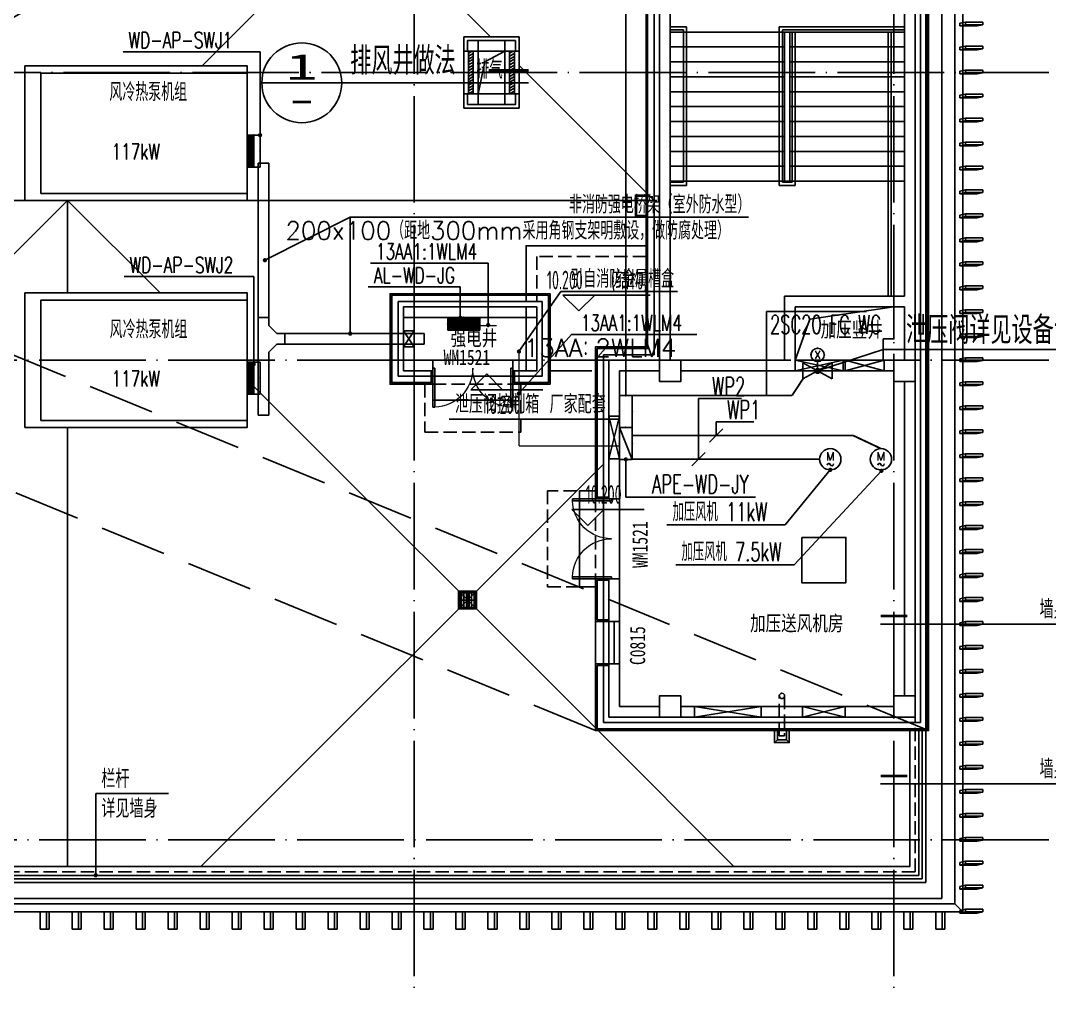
# Model space of a CAD drawing. Extents: x -228436 to 663611, y -207485 to 163917.
# Drawn here: x 41118 to 60417, y 122010 to 140176 of the extents above; entities that cross this region are included whole.
import ezdxf
from ezdxf.enums import TextEntityAlignment as Align

# ---------------------------------------------------------------- set-up
doc = ezdxf.new("R2010")
doc.units = 0
doc.header["$LTSCALE"] = 1000
doc.linetypes.add('X-104 13#平面$0$DASH', pattern=[0.35, 0.25, -0.1])
doc.linetypes.add('X-104 13#平面$0$DOTE', pattern=[2.42, 2, -0.2, 0.02, -0.2])
doc.layers.get('0').update_dxf_attribs({"linetype": 'CONTINUOUS'})
for name, color, linetype in [('104 13#平面$0$6007--X-2#3#$0$STAIR', 5, 'CONTINUOUS'), ('13#楼幕墙$0$A-C_玻璃幕墙', 8, 'CONTINUOUS'), ('13#楼幕墙$0$D-铝板', 8, 'CONTINUOUS'), ('CABLETRAY', 130, 'CONTINUOUS'), ('CABLETRAY_DIM', 3, 'CONTINUOUS'), ('DIM-动力', 80, 'CONTINUOUS'), ('DIM-箱柜', 80, 'CONTINUOUS'), ('EQUIP-动力', 80, 'CONTINUOUS'), ('EQUIP-箱柜', 80, 'CONTINUOUS'), ('TEL_LEAD', 3, 'CONTINUOUS'), ('WIRE-动力', 2, 'CONTINUOUS'), ('X-104 13#平面$0$00-基础条件', 4, 'CONTINUOUS'), ('X-104 13#平面$0$01-标注_标高', 8, 'CONTINUOUS'), ('X-104 13#平面$0$01-标注_符号', 8, 'CONTINUOUS'), ('X-104 13#平面$0$02-TEXT_房间', 9, 'CONTINUOUS'), ('X-104 13#平面$0$02-TEXT_标注', 8, 'CONTINUOUS'), ('X-104 13#平面$0$02-TEXT_门窗', 8, 'CONTINUOUS'), ('X-104 13#平面$0$A-C_窗', 8, 'CONTINUOUS'), ('X-104 13#平面$0$A-C_门', 8, 'CONTINUOUS'), ('X-104 13#平面$0$A-E_栏杆', 8, 'CONTINUOUS'), ('X-104 13#平面$0$A-E_电梯', 8, 'CONTINUOUS'), ('X-104 13#平面$0$A-O_分水线', 8, 'CONTINUOUS'), ('X-104 13#平面$0$A-O_屋面', 8, 'CONTINUOUS'), ('X-104 13#平面$0$A-SUR_保温', 8, 'CONTINUOUS'), ('X-104 13#平面$0$A-TECH_暖通', 6, 'CONTINUOUS'), ('X-104 13#平面$0$A-TECH_电气', 240, 'CONTINUOUS'), ('X-104 13#平面$0$A-TECH_结构', 8, 'CONTINUOUS'), ('X-104 13#平面$0$A_AXIS-轴线', 8, 'X-104 13#平面$0$DOTE'), ('X-104 13#平面$0$A_STR-砌块墙', 7, 'CONTINUOUS'), ('X-104 13#平面$0$A_STR-砼柱', 7, 'CONTINUOUS'), ('X-104 13#平面$0$DIM_SYMB', 3, 'CONTINUOUS'), ('X-104 13#平面$0$DUCT-加压送风管端线', 2, 'CONTINUOUS'), ('X-104 13#平面$0$EH_石材', 8, 'CONTINUOUS'), ('X-104 13#平面$0$X-104 13#平面$0$A-TECH_结构', 21, 'CONTINUOUS'), ('X-104 13#平面$0$图例', 7, 'CONTINUOUS')]:
    doc.layers.add(name, color=color, linetype=linetype)
doc.layers.add('X-104 13#平面$0$04-不打印_辅助线', color=8, linetype='CONTINUOUS', plot=False)
doc.layers.add('X-104 13#平面$0$04-不打印_面积', color=5, linetype='CONTINUOUS', plot=False)
doc.styles.add('_TCH_DIM', font='SIMPLEX', dxfattribs={"bigfont": 'GBCBIG'})
doc.styles.add('_TCH_LABEL', font='COMPLEX', dxfattribs={"bigfont": 'GBCBIG'})
doc.styles.add('_TEL_DIM', font='ROMANS2', dxfattribs={"width": 0.8, "height": 3.5, "bigfont": 'HZDF2'})
doc.styles.add('X-104 13#平面$0$_TCH_DIM', font='ros1.shx', dxfattribs={"width": 0.8, "bigfont": 'jd.shx'})
doc.styles.add('X-104 13#平面$0$_TCH_LABEL', font='STXIHEI.TTF', dxfattribs={"width": 0.75})
doc.styles.add('X-104 13#平面$0$_TCH_SPACE', font='STXIHEI.TTF', dxfattribs={"width": 0.75, "height": 5})
doc.styles.add('X-104 13#平面$0$_TCH_WINDOW', font='STXIHEI.TTF', dxfattribs={"width": 0.75, "height": 3.5})
doc.styles.add('X-104 13#平面$0$Standard', font='ros1.shx', dxfattribs={"width": 0.75, "bigfont": 'jd.shx'})

# ---------------------------------------------------------------- blocks, each defined once
blk = doc.blocks.new('*X10')
at = {"color": 0}
for p, q in [((-250, 33), (-83, 200)), ((-250, 68), (-118, 200)), ((-250, 104), (-154, 200)), ((-250, 139), (-189, 200)), ((-250, 174), (-224, 200)), ((-247, 0), (-47, 200)), ((-212, 0), (-12, 200)), ((-177, 0), (23, 200)), ((-141, 0), (59, 200)), ((-106, 0), (94, 200)), ((-71, 0), (129, 200)), ((-35, 0), (165, 200)), ((0, 0), (200, 200)), ((35, 0), (235, 200)), ((71, 0), (250, 179)), ((106, 0), (250, 144)), ((141, 0), (250, 109)), ((177, 0), (250, 73)), ((212, 0), (250, 38)), ((247, 0), (250, 3))]:
    blk.add_line(p, q, dxfattribs=at)
blk = doc.blocks.new('$equip$00001421')
for p, q in [((0.75, 0.6), (-0.75, 0.6)), ((-0.75, 0.6), (-0.75, 0)), ((0.75, 0), (0.75, 0.6)), ((-0.75, 0), (0.75, 0))]:
    blk.add_line(p, q)
at = {"const_width": 0.6}
blk.add_lwpolyline([(-0.75, 0.3), (0.75, 0.3)], dxfattribs=at)
for p in [(0, 0.6), (-0.75, 0.3), (0, 0), (0.75, 0.3)]:
    blk.add_point(p)
at = {"xscale": 0.00300000000061118, "yscale": 0.00300000000061118, "zscale": 0.00300000000061118}
blk.add_blockref('*X10', (0, 0), dxfattribs=at)
at = {"style": '_TCH_LABEL', "flags": 9}
blk.add_attdef('A', (0, 0), '', height=0.00002, dxfattribs=at)
blk = doc.blocks.new('$equip$00001416')
for p, q in [((0.75, 0.6), (-0.75, 0.6)), ((-0.75, 0), (0.75, 0.6)), ((-0.75, 0.6), (-0.75, 0)), ((0.75, 0), (0.75, 0.6)), ((-0.75, 0), (0.75, 0))]:
    blk.add_line(p, q)
for p in [(0, 0.6), (-0.75, 0.3), (0, 0), (0.75, 0.3)]:
    blk.add_point(p)
at = {"style": '_TCH_LABEL', "flags": 9}
blk.add_attdef('A', (0, 0), '', height=0.00002, dxfattribs=at)
blk = doc.blocks.new('X-104 13#平面$0$zzzzx')
at = {"layer": 'X-104 13#平面$0$A_AXIS-轴线', "linetype": 'X-104 13#平面$0$DOTE'}
for p, q in [((48500, -7401), (48500, 28620.3)), ((57500, -7401), (57500, 28620.3)), ((60408.4, 9000), (-2925, 9000)), ((60408.4, 0), (-2925, 0))]:
    blk.add_line(p, q, dxfattribs=at)
blk = doc.blocks.new('13#楼幕墙$0$llllei')
for p, q in [((325, 50), (0, 50)), ((0, 50), (0, 0)), ((0, 0), (325, 0)), ((325, 0), (325, 50))]:
    blk.add_line(p, q)
for points in [[(0, 50), (-105, 29)], [(-105, 29), (-105, -21)], [(0, 0), (-105, -21)], [(325, 0), (220, -21)], [(-105, -21), (220, -21)]]:
    blk.add_lwpolyline(points)
blk = doc.blocks.new('13#楼幕墙$0$leileilei')
for p, q in [((120, 325), (0, 325)), ((0, 325), (0, 0)), ((120, 325), (120, 0)), ((170, 325), (120, 325)), ((170, 0), (170, 325)), ((0, 0), (120, 0)), ((120, 0), (170, 0))]:
    blk.add_line(p, q)
blk = doc.blocks.new('13#楼幕墙')
at = {"layer": '13#楼幕墙$0$A-C_玻璃幕墙'}
for p, q in [((58400, 123700), (58400, 143760)), ((22100, 123700), (58400, 123700))]:
    blk.add_line(p, q, dxfattribs=at)
at = {"layer": '13#楼幕墙$0$D-铝板'}
for points in [[(58790, 143760), (58640, 143760), (58640, 123600), (58790, 123450), (58790, 143760)], [(58790, 123450), (30785, 123450), (30785, 123600), (58640, 123600)]]:
    blk.add_lwpolyline(points, close=True, dxfattribs=at)
for name, p in [('13#楼幕墙$0$llllei', (58840, 140096)), ('13#楼幕墙$0$llllei', (58840, 139646)), ('13#楼幕墙$0$llllei', (58840, 139196)), ('13#楼幕墙$0$llllei', (58840, 138746)), ('13#楼幕墙$0$llllei', (58840, 138296)), ('13#楼幕墙$0$llllei', (58840, 137846)), ('13#楼幕墙$0$llllei', (58840, 137396)), ('13#楼幕墙$0$llllei', (58840, 136946)), ('13#楼幕墙$0$llllei', (58840, 136496)), ('13#楼幕墙$0$llllei', (58840, 136046)), ('13#楼幕墙$0$llllei', (58840, 135596)), ('13#楼幕墙$0$llllei', (58840, 135146)), ('13#楼幕墙$0$llllei', (58840, 134696)), ('13#楼幕墙$0$llllei', (58840, 134246)), ('13#楼幕墙$0$llllei', (58840, 133796)), ('13#楼幕墙$0$llllei', (58840, 133346)), ('13#楼幕墙$0$llllei', (58840, 132896)), ('13#楼幕墙$0$llllei', (58840, 132446)), ('13#楼幕墙$0$llllei', (58840, 131996)), ('13#楼幕墙$0$llllei', (58840, 131546)), ('13#楼幕墙$0$llllei', (58840, 131096)), ('13#楼幕墙$0$llllei', (58840, 130646)), ('13#楼幕墙$0$llllei', (58840, 130196)), ('13#楼幕墙$0$llllei', (58840, 129746)), ('13#楼幕墙$0$llllei', (58840, 129296)), ('13#楼幕墙$0$llllei', (58840, 128846)), ('13#楼幕墙$0$llllei', (58840, 128396)), ('13#楼幕墙$0$llllei', (58840, 127946)), ('13#楼幕墙$0$llllei', (58840, 127496)), ('13#楼幕墙$0$llllei', (58840, 127046)), ('13#楼幕墙$0$llllei', (58840, 126596)), ('13#楼幕墙$0$llllei', (58840, 126146)), ('13#楼幕墙$0$llllei', (58840, 125696)), ('13#楼幕墙$0$llllei', (58840, 125246)), ('13#楼幕墙$0$llllei', (58840, 124796)), ('13#楼幕墙$0$llllei', (58840, 124346)), ('13#楼幕墙$0$llllei', (58840, 123896)), ('13#楼幕墙$0$leileilei', (41485, 123125)), ('13#楼幕墙$0$leileilei', (42085, 123125)), ('13#楼幕墙$0$leileilei', (42685, 123125)), ('13#楼幕墙$0$leileilei', (43285, 123125)), ('13#楼幕墙$0$leileilei', (43885, 123125)), ('13#楼幕墙$0$leileilei', (44485, 123125)), ('13#楼幕墙$0$leileilei', (45085, 123125)), ('13#楼幕墙$0$leileilei', (45685, 123125)), ('13#楼幕墙$0$leileilei', (46285, 123125)), ('13#楼幕墙$0$leileilei', (46885, 123125)), ('13#楼幕墙$0$leileilei', (47485, 123125)), ('13#楼幕墙$0$leileilei', (48085, 123125)), ('13#楼幕墙$0$leileilei', (48685, 123125)), ('13#楼幕墙$0$leileilei', (49285, 123125)), ('13#楼幕墙$0$leileilei', (49885, 123125)), ('13#楼幕墙$0$leileilei', (50485, 123125)), ('13#楼幕墙$0$leileilei', (51085, 123125)), ('13#楼幕墙$0$leileilei', (51685, 123125)), ('13#楼幕墙$0$leileilei', (52285, 123125)), ('13#楼幕墙$0$leileilei', (52885, 123125)), ('13#楼幕墙$0$leileilei', (53485, 123125)), ('13#楼幕墙$0$leileilei', (54085, 123125)), ('13#楼幕墙$0$leileilei', (54685, 123125)), ('13#楼幕墙$0$leileilei', (55285, 123125)), ('13#楼幕墙$0$leileilei', (55885, 123125)), ('13#楼幕墙$0$leileilei', (56485, 123125)), ('13#楼幕墙$0$leileilei', (57085, 123125)), ('13#楼幕墙$0$leileilei', (57685, 123125)), ('13#楼幕墙$0$leileilei', (58285, 123125)), ('13#楼幕墙$0$llllei', (58840, 123446))]:
    blk.add_blockref(name, p, dxfattribs=at)
blk = doc.blocks.new('X-104 13#平面$0$ys')
for p, q in [((32900, 7500), (35700, 7500)), ((36500, 7500), (36500, 5765)), ((39870, 7500), (47550, 7500)), ((36500, 3240), (36500, -5000))]:
    blk.add_line(p, q)
for points in [[(39025, 10025), (46006, 17006)], [(44430, 10570), (40654, 14346)], [(47500, 7500), (44970, 10030)], [(24000, -5000), (36500, 7500)], [(38235, 5765), (36500, 7500)], [(46400, -2400), (39870, 4130)], [(39000, -5000), (46550, 2550)], [(49000, -5000), (46450, -2450)]]:
    blk.add_lwpolyline(points)
blk = doc.blocks.new('X-104 13#平面$0$jtkjuyriuy')
h = blk.add_hatch()
h.set_pattern_fill('ANSI31', color=8, scale=30, angle=45)
h.set_pattern_definition([(90, (0, 0), (-47.625, 1e-14), [])])
h.paths.add_polyline_path([(-138, 138), (138, 138), (138, -138), (-138, -138)])
for points in [[(-168, 168), (168, 168), (168, -168), (-168, -168)], [(-138, 138), (138, 138), (138, -138), (-138, -138)]]:
    blk.add_lwpolyline(points, close=True)
at = {"layer": 'X-104 13#平面$0$04-不打印_辅助线'}
for p, q in [((-168, 0), (168, 0)), ((0, 168), (0, -168))]:
    blk.add_line(p, q, dxfattribs=at)
blk = doc.blocks.new('X-104 13#平面$0$A$C6C68079C')
at = {"layer": 'X-104 13#平面$0$图例'}
for p, q in [((91, 87), (145, 141)), ((91, -87), (145, -137))]:
    blk.add_line(p, q, dxfattribs=at)
for points in [[(-80, -137), (-80, 141), (145, 141), (145, -137)], [(-80, -87), (-80, 87), (91, 87), (91, -87)]]:
    blk.add_lwpolyline(points, close=True, dxfattribs=at)
blk = doc.blocks.new('X-104 13#平面$0$A$C45D52E12')
at = {"layer": 'X-104 13#平面$0$X-104 13#平面$0$A-TECH_结构'}
blk.add_lwpolyline([(58300, -18800), (58300, 820), (53473, 4870), (38300, -3873), (38300, -8100), (12610, -8100), (4602, -2800), (-400, -2800), (-400, -20400), (22000, -20400), (22000, -18800)], close=True, dxfattribs=at)
blk = doc.blocks.new('*U98')
blk.add_lwpolyline([(200, 0), (200, 1250), (0, 1250), (0, 0), (200, 0), (0, 1250), (0, 0), (200, 1250)])
blk = doc.blocks.new('*U97')
blk.add_lwpolyline([(200, 0), (200, 800), (0, 800), (0, 0), (200, 0), (0, 800), (0, 0), (200, 800)])
blk = doc.blocks.new('*U99')
blk.add_lwpolyline([(200, 0), (200, 900), (0, 900), (0, 0), (200, 0), (0, 900), (0, 0), (200, 900)])
blk = doc.blocks.new('*U100')
blk.add_lwpolyline([(200, 0), (200, 730), (0, 730), (0, 0), (200, 0), (0, 730), (0, 0), (200, 730)])
blk = doc.blocks.new('*U110')
blk.add_lwpolyline([(300, 0), (300, 200), (0, 200), (0, 0), (300, 0), (0, 200), (0, 0), (300, 200)])
blk = doc.blocks.new('X-104 13#平面$0$ccc000')
at = {"layer": 'X-104 13#平面$0$A-TECH_电气', "rotation": 270}
blk.add_blockref('*U110', (48500, 134350), dxfattribs=at)
blk = doc.blocks.new('X-104 13#平面$0$$DorLib2D$00000002')
for p, q in [((-0.5, 0), (-0.5, 0.4875)), ((-0.475, 0.4875), (-0.5, 0.4875)), ((-0.475, 0), (-0.475, 0.4875)), ((0.475, 0), (0.475, 0.4875)), ((0.475, 0.4875), (0.5, 0.4875)), ((0.5, 0), (0.5, 0.4875)), ((-0.5, 0), (-0.475, 0)), ((0.5, 0), (0.475, 0))]:
    blk.add_line(p, q)
at = {"lineweight": 13}
for centre, start, end in [((-0.4875, 0), 0, 88.53072), ((0.4875, 0), 91.46928, 180)]:
    blk.add_arc(centre, 0.4875, start, end, dxfattribs=at)
blk = doc.blocks.new('X-104 13#平面$0$$TCHSYS$WIN2D')
for p, q in [((-0.5, 0.5), (0.5, 0.5)), ((-0.5, 0.5), (-0.5, -0.5)), ((0.5, 0.5), (0.5, -0.5)), ((0.5, 0.167), (-0.5, 0.167)), ((0.5, -0.167), (-0.5, -0.167)), ((-0.5, -0.5), (0.5, -0.5))]:
    blk.add_line(p, q)
blk = doc.blocks.new('_FZHK')
blk.add_lwpolyline([(-0.5, -0.5), (0.5, -0.5), (0.5, 0.5), (-0.5, 0.5)], close=True)
blk = doc.blocks.new('X-104 13#平面$0$$WINLIB2D$00000039')
at = {"color": 0}
for points in [[(-0.5, 0.5), (-0.5, -0.5)], [(0.5, 0.5), (-0.5, 0.5)], [(0.5, -0.5), (0.5, 0.5)], [(-0.5, 0.167), (0.5, 0.167)], [(-0.452, -0.167), (-0.5, 0.084)], [(-0.384, -0.167), (-0.448, 0.167)], [(-0.316, -0.167), (-0.38, 0.167)], [(-0.248, -0.167), (-0.312, 0.167)], [(-0.18, -0.167), (-0.244, 0.167)], [(-0.112, -0.167), (-0.176, 0.167)], [(-0.044, -0.167), (-0.108, 0.167)], [(0.024, -0.167), (-0.04, 0.167)], [(0.092, -0.167), (0.028, 0.167)], [(0.16, -0.167), (0.096, 0.167)], [(0.228, -0.167), (0.164, 0.167)], [(0.296, -0.167), (0.232, 0.167)], [(0.364, -0.167), (0.3, 0.167)], [(0.432, -0.167), (0.368, 0.167)], [(0.5, -0.167), (0.436, 0.167)], [(-0.5, -0.167), (0.5, -0.167)], [(0.5, -0.5), (-0.5, -0.5)]]:
    blk.add_lwpolyline(points, dxfattribs=at)
blk = doc.blocks.new('X-104 13#平面')
at = {"layer": 'X-104 13#平面$0$00-基础条件'}
for points in [[(41200, 139325), (41200, 136800), (45370, 136800), (45370, 139325), (41200, 139325)], [(41200, 135065), (41200, 132540), (45370, 132540), (45370, 135065), (41200, 135065)]]:
    blk.add_lwpolyline(points, dxfattribs=at)
blk.add_lwpolyline([(55770, 130475), (56600, 130475), (56600, 129625), (55770, 129625)], close=True, dxfattribs=at)
at = {"layer": 'X-104 13#平面$0$01-标注_标高'}
for p, q in [((51588.3, 134724.9), (51288.3, 135024.9)), ((51288.3, 135024.9), (52927.4, 135024.9)), ((51588.3, 134724.9), (51888.3, 135024.9)), ((49860.6, 133544), (49560.6, 133244)), ((49860.6, 133544), (50160.6, 133244)), ((49560.6, 133244), (50917.2, 133244)), ((51757.9, 130701.4), (51457.9, 131001.4)), ((51457.9, 131001.4), (52814.4, 131001.4)), ((51757.9, 130701.4), (52057.9, 131001.4))]:
    blk.add_line(p, q, dxfattribs=at)
at = {"layer": 'X-104 13#平面$0$01-标注_符号'}
for p, q in [((47142.6, 139007), (45642.6, 139007)), ((48704.6, 139007), (47142.6, 139007)), ((50645.6, 139007), (48704.6, 139007)), ((57250, 128850), (59896, 128850)), ((59896, 128850), (61480.2, 128850)), ((57250, 125850), (59896, 125850)), ((59896, 125850), (61480.2, 125850)), ((42527.6, 124134.6), (42527.6, 125666.9)), ((42527.6, 125666.9), (43892.2, 125666.9))]:
    blk.add_line(p, q, dxfattribs=at)
for points, const_width in [([(50645.6, 139232), (49895.6, 139232)], 75), ([(57250, 129000), (57750, 129000)], 50), ([(57250, 126000), (57750, 126000)], 50)]:
    blk.add_lwpolyline(points, dxfattribs=dict(at, const_width=const_width))
at = {"layer": 'X-104 13#平面$0$01-标注_符号', "const_width": 40}
blk.add_lwpolyline([(42527.6, 124114.6, 1), (42527.6, 124154.6, 1)], format="xyb", close=True, dxfattribs=at)
at = {"layer": 'X-104 13#平面$0$01-标注_符号'}
blk.add_circle((46392.6, 139007), 750, dxfattribs=at)
at = {"layer": 'X-104 13#平面$0$02-TEXT_标注', "linetype": 'X-104 13#平面$0$DASH', "ltscale": 5}
for points in [[(51900.4, 126850), (27908.6, 136697.4)], [(58150, 126850), (34158.2, 136697.4)]]:
    blk.add_lwpolyline(points, dxfattribs=at)
at = {"layer": 'X-104 13#平面$0$04-不打印_面积', "color": 1}
blk.add_lwpolyline([(48500, 134900), (50900, 134900), (50900, 133500), (48500, 133500)], close=True, dxfattribs=at)
at = {"layer": 'X-104 13#平面$0$A-C_门'}
for p, q in [((48850, 133800), (50350, 133800)), ((48850, 133500), (50350, 133500)), ((52050.4, 131200), (52050.4, 129700)), ((52350.4, 131200), (52350.4, 129700))]:
    blk.add_line(p, q, dxfattribs=at)
at = {"layer": 'X-104 13#平面$0$A-E_栏杆'}
for p, q in [((53300, 140060), (53610, 140060)), ((53300, 140060), (53300, 140000)), ((53300, 140000), (53550, 140000)), ((53550, 140000), (53550, 137140)), ((53610, 140060), (53610, 137080)), ((55350, 137080), (55350, 140059.8)), ((55350, 140059.8), (57700, 140059.8)), ((55410, 137140), (55410, 139999.8)), ((55410, 139999.8), (57700, 139999.8)), ((55590, 139960), (55590, 137140)), ((55650, 139960), (55590, 139960)), ((55650, 139960), (55650, 137080)), ((57390, 135000), (57390, 139960)), ((57390, 139960), (57450, 139960)), ((57450, 135000), (57450, 139960)), ((57700, 140059.8), (57700, 139999.8)), ((53550, 137140), (53300, 137140)), ((53300, 137080), (53300, 137140)), ((53610, 137080), (53300, 137080)), ((55650, 137080), (55350, 137080)), ((55590, 137140), (55410, 137140)), ((57390, 135000), (57450, 135000)), ((57970, 124130), (57970, 126850)), ((57970, 126850), (58030, 126850)), ((58030, 124070), (58030, 126850)), ((21670, 124130), (57970, 124130)), ((21730, 124070), (58030, 124070))]:
    blk.add_line(p, q, dxfattribs=at)
at = {"layer": 'X-104 13#平面$0$A-E_电梯'}
for p, q in [((53300, 137160), (53300, 139960)), ((53300, 139960), (55450, 139960)), ((55550, 139960), (55450, 139960)), ((55450, 137160), (55450, 139960)), ((55550, 139960), (55550, 137160)), ((57700, 139960), (55550, 139960)), ((57700, 139960), (57700, 137160)), ((53300, 139680), (55450, 139680)), ((57700, 139680), (55550, 139680)), ((53300, 139400), (55450, 139400)), ((57700, 139400), (55550, 139400)), ((53300, 139120), (55450, 139120)), ((57700, 139120), (55550, 139120)), ((53300, 138840), (55450, 138840)), ((57700, 138840), (55550, 138840)), ((53300, 138560), (55450, 138560)), ((57700, 138560), (55550, 138560)), ((53300, 138280), (55450, 138280)), ((57700, 138280), (55550, 138280)), ((53300, 138000), (55450, 138000)), ((57700, 138000), (55550, 138000)), ((53300, 137720), (55450, 137720)), ((57700, 137720), (55550, 137720)), ((53300, 137440), (55450, 137440)), ((57700, 137440), (55550, 137440)), ((53300, 137160), (55450, 137160)), ((55550, 137160), (55450, 137160)), ((57700, 137160), (55550, 137160)), ((48850, 133500), (50350, 133500)), ((51600.4, 131350), (51600.4, 129550)), ((51600.4, 131350), (51900.4, 131350)), ((51535.4, 129550), (51835.4, 129550))]:
    blk.add_line(p, q, dxfattribs=at)
blk.add_lwpolyline([(48850, 133350), (48850, 133050), (50350, 133050), (50350, 133350)], dxfattribs=at)
at = {"layer": 'X-104 13#平面$0$A-O_分水线', "linetype": 'X-104 13#平面$0$DASH'}
blk.add_lwpolyline([(55450, 127500), (55450, 126750), (55350, 126750), (55350, 127500)], dxfattribs=at)
at = {"layer": 'X-104 13#平面$0$A-O_分水线'}
blk.add_circle((55400, 127500), 50, dxfattribs=at)
at = {"layer": 'X-104 13#平面$0$A-O_屋面'}
blk.add_lwpolyline([(58400, 123700), (58400, 143760), (53305, 148035), (37800, 139100), (37800, 135000), (12500, 135000), (4492.6, 140300), (-900, 140300), (-900, 122100), (22100, 122100), (22100, 123700)], close=True, dxfattribs=at)
for points in [[(57800, 143250), (57800, 143480.2), (53240.9, 147305.6), (38400, 138753.3), (38400, 134400), (12319.4, 134400), (4312, 139700), (-300, 139700), (-300, 122700), (21500, 122700), (21500, 124300), (57800, 124300), (57800, 126850)], [(52850, 135950), (50600, 135950), (50600, 134900)], [(51050, 133600), (51835.4, 133600)]]:
    blk.add_lwpolyline(points, dxfattribs=at)
at = {"layer": 'X-104 13#平面$0$A-O_屋面', "linetype": 'X-104 13#平面$0$DASH'}
for points in [[(52850, 135750), (50800, 135750), (50800, 134900)], [(51050, 133800), (51835.4, 133800)]]:
    blk.add_lwpolyline(points, dxfattribs=at)
at = {"layer": 'X-104 13#平面$0$A-SUR_保温'}
for p, q in [((58000, 143100), (58000, 134900)), ((53000, 140900), (53000, 133900)), ((49430, 139870), (50470, 139870)), ((49430, 139870), (49430, 139600)), ((50470, 139870), (50470, 139600)), ((49430, 139600), (49500, 139600)), ((50470, 139600), (50400, 139600)), ((49430, 138800), (49500, 138800)), ((49430, 138800), (49430, 138530)), ((50470, 138800), (50400, 138800)), ((50470, 138800), (50470, 138530)), ((49430, 138530), (50470, 138530)), ((48200, 134900), (48200, 133500)), ((48200, 134900), (50900, 134900)), ((50900, 134900), (50900, 133500)), ((58000, 134900), (58000, 133700)), ((52050.4, 133900), (52050.4, 131200)), ((52050.4, 133900), (53000, 133900)), ((48850, 133500), (48850, 133600)), ((50350, 133500), (50350, 133600)), ((58000, 133700), (58000, 127000)), ((48200, 133500), (48850, 133500)), ((50350, 133500), (50900, 133500)), ((52050.4, 131200), (52150.4, 131200)), ((52050.4, 129700), (52150.4, 129700)), ((52050.4, 129700), (52050.4, 128900)), ((52050.4, 128900), (52150.4, 128900)), ((52050.4, 128100), (52150.4, 128100)), ((52050.4, 128100), (52050.4, 127000)), ((52050.4, 127000), (53300, 127000)), ((53300, 127000), (58000, 127000))]:
    blk.add_line(p, q, dxfattribs=at)
at = {"layer": 'X-104 13#平面$0$A-SUR_保温', "linetype": 'X-104 13#平面$0$DASH'}
for points in [[(50500, 133350), (48700, 133350), (48700, 132450), (50500, 132450)], [(51900.4, 131350), (51000.4, 131350), (51000.4, 129550), (51900.4, 129550)]]:
    blk.add_lwpolyline(points, close=True, dxfattribs=at)
at = {"layer": 'X-104 13#平面$0$A-TECH_结构'}
for p, q in [((50200, 139600), (49700, 139600)), ((49700, 139600), (49700, 138800)), ((50200, 138800), (50200, 139600)), ((49700, 138800), (50200, 138800))]:
    blk.add_line(p, q, dxfattribs=at)
at = {"layer": 'X-104 13#平面$0$A-TECH_结构', "linetype": 'X-104 13#平面$0$DASH'}
blk.add_lwpolyline([(58100, 124000), (58100, 143620), (53261.3, 147680.2), (38100, 138926.8), (38100, 134700), (12409.7, 134700), (4402.3, 140000), (-600, 140000), (-600, 122400), (21800, 122400), (21800, 124000)], close=True, dxfattribs=at)
blk.add_lwpolyline([(57900, 143526.7), (53240, 147436.9), (38300, 138811.3), (38300, 134500), (12349.5, 134500), (4342.1, 139800), (-400, 139800), (-400, 122600), (21600, 122600), (21600, 124200), (57900, 124200), (57900, 143526.7)], dxfattribs=at)
at = {"layer": 'X-104 13#平面$0$A_AXIS-轴线', "linetype": 'X-104 13#平面$0$DOTE'}
blk.add_line((39500, 139200), (60408.4, 139200), dxfattribs=at)
at = {"layer": 'X-104 13#平面$0$A_STR-砌块墙'}
for p, q in [((57700, 142600), (57700, 135000)), ((57900, 142600), (57900, 134900)), ((53100, 140900), (53100, 133800)), ((53300, 133800), (53300, 140900)), ((49700, 139800), (50200, 139800)), ((49700, 139600), (50200, 139600)), ((49700, 138800), (50200, 138800)), ((49700, 138600), (50200, 138600)), ((55450, 135000), (55450, 133800)), ((55450, 135000), (57700, 135000)), ((48500, 134800), (50600, 134800)), ((55650, 134800), (55650, 133800)), ((55650, 134800), (57700, 134800)), ((57700, 134800), (57700, 133800)), ((57900, 134900), (57900, 133800)), ((48300, 134600), (48300, 133800)), ((48500, 134600), (48500, 133800)), ((48500, 134600), (50600, 134600)), ((50600, 134600), (50600, 133800)), ((50800, 134600), (50800, 133800)), ((48850, 133800), (48500, 133800)), ((48850, 133600), (48850, 133800)), ((50600, 133800), (50350, 133800)), ((50350, 133800), (50350, 133600)), ((52150.4, 133800), (52150.4, 131200)), ((52150.4, 133800), (53100, 133800)), ((53500, 133800), (55450, 133800)), ((55650, 133800), (57500, 133800)), ((48500, 133600), (48850, 133600)), ((50350, 133600), (50600, 133600)), ((52350.4, 131200), (52350.4, 133600)), ((52350.4, 133600), (53100, 133600)), ((53500, 133600), (55550, 133600)), ((55550, 133600), (57500, 133600)), ((57700, 133400), (57700, 127500)), ((57900, 133400), (57900, 127500)), ((52150.4, 131200), (52350.4, 131200)), ((52150.4, 129700), (52150.4, 128900)), ((52350.4, 129700), (52150.4, 129700)), ((52350.4, 128900), (52350.4, 129700)), ((52150.4, 128900), (52350.4, 128900)), ((52350.4, 128100), (52150.4, 128100)), ((52150.4, 128100), (52150.4, 127100)), ((52350.4, 127300), (52350.4, 128100)), ((52350.4, 127300), (53100, 127300)), ((53500, 127300), (57500, 127300)), ((52150.4, 127100), (53100, 127100)), ((53500, 127100), (57500, 127100))]:
    blk.add_line(p, q, dxfattribs=at)
at = {"layer": 'X-104 13#平面$0$DIM_SYMB'}
blk.add_lwpolyline([(54475, 140100, 0, 0, 0), (54475, 136560, 0, 0, 0), (56525, 136560, 0, 0, 0), (56525, 139520, 80, 0, 0), (56525, 139820, 0, 0, 0)], format="xyseb", dxfattribs=at)
blk.add_lwpolyline([(57500, 134800), (55650, 134799.9), (55650, 133800), (57300, 133800), (57300, 134200), (57500, 134200), (57500, 134800), (55921.5, 134572.7), (55650, 133800)], dxfattribs=at)
at = {"layer": 'X-104 13#平面$0$DUCT-加压送风管端线'}
for p, q in [((49825, 139400), (50200, 139600)), ((49700, 138800), (49825, 139400))]:
    blk.add_line(p, q, dxfattribs=at)
at = {"layer": 'X-104 13#平面$0$EH_石材'}
blk.add_line((51900.4, 128100), (51900.4, 128900), dxfattribs=at)
for points in [[(56250, 143000), (56250, 143250), (58150, 143250), (58150, 126850), (51900.4, 126850), (51900.4, 128100), (52150.4, 128100), (52150.4, 128070), (51930.4, 128070), (51930.4, 126880), (58120, 126880), (58120, 143220), (56280, 143220), (56280, 143000), (56250, 143000)], [(50350, 133600), (50350, 133350), (51050, 133350), (51050, 135050), (48050, 135050), (48050, 133350), (48850, 133350), (48850, 133600)], [(50380, 133600), (50380, 133380), (51020, 133380), (51020, 135020), (48080, 135020), (48080, 133380), (48820, 133380), (48820, 133600)]]:
    blk.add_lwpolyline(points, dxfattribs=at)
for points in [[(52150.4, 131200), (52150.4, 131230), (51930.4, 131230), (51930.4, 134020), (52880, 134020), (52880, 140870), (53100, 140870), (53100, 140900), (52850, 140900), (52850, 134050), (51900.4, 134050), (51900.4, 131200)], [(52150.4, 128900), (51900.4, 128900), (51900.4, 129700), (52150.4, 129700), (52150.4, 129670), (51930.4, 129670), (51930.4, 128930), (52150.4, 128930)]]:
    blk.add_lwpolyline(points, close=True, dxfattribs=at)
for name, p in [('X-104 13#平面$0$zzzzx', (0, 124800)), ('X-104 13#平面$0$A$C45D52E12', (-200, 142800)), ('X-104 13#平面$0$ccc000', (-200, 0))]:
    blk.add_blockref(name, p)
at = {"color": 5, "xscale": -1, "rotation": 90}
blk.add_blockref('X-104 13#平面$0$A$C6C68079C', (55400, 126770), dxfattribs=at)
at = {"layer": 'X-104 13#平面$0$A-C_窗', "yscale": 270, "zscale": 270, "rotation": 270}
for p, xscale in [((49565, 139200), 799.9999999996799), ((50335, 139200), 800.000000004773)]:
    blk.add_blockref('X-104 13#平面$0$$WINLIB2D$00000039', p, dxfattribs=dict(at, xscale=xscale))
at = {"layer": 'X-104 13#平面$0$A-C_窗'}
ref = blk.add_blockref('X-104 13#平面$0$$TCHSYS$WIN2D', (52200.4, 128500), dxfattribs=dict(at, xscale=800, yscale=-300, zscale=300, rotation=270))
ref.add_attrib('A', 'C0815', (52833.7, 128080), dxfattribs={"layer": 'X-104 13#平面$0$02-TEXT_门窗', "height": 285.43, "rotation": 90, "style": 'X-104 13#平面$0$_TCH_WINDOW', "width": 0.75})
at = {"layer": 'X-104 13#平面$0$A-C_门'}
ref = blk.add_blockref('X-104 13#平面$0$$DorLib2D$00000002', (49600, 133650), dxfattribs=dict(at, xscale=1500, yscale=-1500, zscale=300))
ref.add_attrib('A', 'WM1521', (49052.6, 133713.3), dxfattribs={"layer": 'X-104 13#平面$0$02-TEXT_门窗', "height": 285.43, "style": 'X-104 13#平面$0$_TCH_WINDOW', "width": 0.75})
ref = blk.add_blockref('X-104 13#平面$0$$DorLib2D$00000002', (52200.4, 130450), dxfattribs=dict(at, xscale=1500, yscale=-1500, zscale=300, rotation=270))
ref.add_attrib('A', 'WM1521', (52879.4, 129902.6), dxfattribs={"layer": 'X-104 13#平面$0$02-TEXT_门窗', "height": 285.43, "rotation": 90, "style": 'X-104 13#平面$0$_TCH_WINDOW', "width": 0.75})
at = {"layer": 'X-104 13#平面$0$A-O_分水线'}
for name, p in [('X-104 13#平面$0$ys', (5500, 129300)), ('X-104 13#平面$0$jtkjuyriuy', (49500, 129300))]:
    blk.add_blockref(name, p, dxfattribs=at)
at = {"layer": 'X-104 13#平面$0$A-TECH_暖通', "rotation": 270}
for name, p in [('*U99', (55650, 133800)), ('*U100', (56585, 133800)), ('*U98', (53760, 127300)), ('*U97', (55785, 127300))]:
    blk.add_blockref(name, p, dxfattribs=at)
at = {"layer": 'X-104 13#平面$0$A-TECH_暖通'}
blk.add_blockref('*U97', (52150.4, 131950), dxfattribs=at)
at = {"layer": 'X-104 13#平面$0$A-TECH_结构'}
blk.add_blockref('13#楼幕墙', (0, 0), dxfattribs=at)
at = {"layer": 'X-104 13#平面$0$A_STR-砼柱'}
for p, xscale, yscale, zscale in [((49600, 139700, 3000), 200, 200, 200), ((50300, 139700), 200, 200, 200), ((49600, 138700, 3000), 200, 200, 200), ((50300, 138700), 200, 200, 200), ((48400, 134700), 200, 200, 200), ((50700, 134700), 200, 200, 200), ((48400, 133700), 200, 200, 200), ((50700, 133700), 200, 200, 200), ((53300, 133600), 400, 400, 400), ((57700, 133600), 400, 400, 400), ((53300, 127300), 400, 400, 400), ((57700, 127300), 400, 400, 400)]:
    blk.add_blockref('_FZHK', p, dxfattribs=dict(at, xscale=xscale, yscale=yscale, zscale=zscale))
at = {"layer": 'X-104 13#平面$0$01-标注_标高', "color": 7, "style": 'X-104 13#平面$0$_TCH_DIM'}
for s, height, width, p in [('10.200', 350, 0.64, (50990.3, 135129.9)), ('(结构)', 347.29, 0.8, (52187, 135129.9)), ('10.200', 350, 0.64, (49820.5, 132789)), ('10.200', 350, 0.64, (51717.8, 131106.4))]:
    blk.add_text(s, height=height, dxfattribs=dict(at, width=width)).set_placement(p)
at = {"layer": 'X-104 13#平面$0$01-标注_符号', "color": 7, "style": 'X-104 13#平面$0$_TCH_DIM', "width": 0.8}
for s, height, p in [('排风井做法', 520.93, (47300.1, 139160.5)), ('墙身详图', 347.29, (60231.3, 128955)), ('墙身详图', 347.29, (60231.3, 125955)), ('栏杆', 347.29, (42632.6, 125771.9)), ('详见墙身', 347.29, (42632.6, 125211.9))]:
    blk.add_text(s, height=height, dxfattribs=at).set_placement(p)
at = {"layer": 'X-104 13#平面$0$01-标注_符号', "color": 7, "style": 'X-104 13#平面$0$_TCH_LABEL'}
for s, width, p, p2 in [('1', 2.247292, (46090.7, 139067.4), (46694.4, 139067.4)), ('-', 3.75, (46090.7, 138463.7), (46694.4, 138463.7))]:
    blk.add_text(s, height=483, dxfattribs=dict(at, width=width)).set_placement(p, p2, align=Align.FIT)
at = {"layer": 'X-104 13#平面$0$02-TEXT_房间', "style": 'X-104 13#平面$0$_TCH_SPACE', "width": 0.75}
for s, p in [('加压竖井', (56124.1, 134233.6)), ('强电井', (49182.5, 134074.7)), ('加压送风机房', (54800.9, 128722.5))]:
    blk.add_text(s, height=285.43, dxfattribs=at).set_placement(p)
at = {"layer": 'X-104 13#平面$0$02-TEXT_标注', "style": 'X-104 13#平面$0$Standard', "width": 0.75}
blk.add_text('排气', height=347.29, dxfattribs=at).set_placement((49666.1, 139083.5))
blk = doc.blocks.new('104 13#平面')
at = {"layer": '104 13#平面$0$6007--X-2#3#$0$STAIR'}
blk.add_lwpolyline([(52850, 136900), (52650, 136900), (52650, 136500), (52850, 136500), (52850, 136520), (52670, 136520), (52670, 136880), (52850, 136880)], close=True, dxfattribs=at)
blk.add_blockref('X-104 13#平面', (0, 0))
blk = doc.blocks.new('$equip$00001811')
blk.add_circle((0, 0), 0.5)
for centre, radius, start, end in [((-0.073, -0.273), 0.0768, 17.2272, 184.2164), ((0.073, -0.227), 0.0769, 197.2591, 5.1179)]:
    blk.add_arc(centre, radius, start, end)
at = {"color": 7, "style": '_TEL_DIM'}
blk.add_attdef('$TEXT$', text='', height=0.4, dxfattribs=at).set_placement((0.001, 0.137), align=Align.MIDDLE_CENTER)
at = {"color": 7, "style": '_TEL_DIM', "flags": 1}
blk.add_attdef('A', text='', height=0.00002, dxfattribs=at).set_placement((0, 0), align=Align.MIDDLE_CENTER)
blk = doc.blocks.new('*X8')
at = {"color": 0}
for p, q in [((-250, 33), (-183, 100)), ((-250, 68), (-218, 100)), ((-247, 0), (-147, 100)), ((-212, 0), (-112, 100)), ((-177, 0), (-77, 100)), ((-141, 0), (-41, 100)), ((-106, 0), (-6, 100)), ((-71, 0), (29, 100)), ((-35, 0), (65, 100)), ((0, 0), (100, 100)), ((35, 0), (135, 100)), ((71, 0), (171, 100)), ((106, 0), (206, 100)), ((141, 0), (241, 100)), ((177, 0), (250, 73)), ((212, 0), (250, 38)), ((247, 0), (250, 3))]:
    blk.add_line(p, q, dxfattribs=at)
blk = doc.blocks.new('$equip$00001414')
for p, q in [((0.75, 0.6), (-0.75, 0.6)), ((-0.75, 0.6), (-0.75, 0)), ((0.75, 0), (0.75, 0.6)), ((-0.75, 0.3), (0.75, 0.3)), ((-0.75, 0), (0.75, 0))]:
    blk.add_line(p, q)
at = {"const_width": 0.3}
blk.add_lwpolyline([(-0.75, 0.15), (0.75, 0.15)], dxfattribs=at)
for p in [(0, 0.6), (-0.75, 0.3), (0, 0), (0.75, 0.3)]:
    blk.add_point(p)
at = {"xscale": 0.00300000000061118, "yscale": 0.00300000000061118, "zscale": 0.00300000000061118}
blk.add_blockref('*X8', (0, 0), dxfattribs=at)
at = {"style": '_TCH_LABEL', "flags": 9}
blk.add_attdef('A', (0, 0), '', height=0.00002, dxfattribs=at)
blk = doc.blocks.new('$equip$00001413')
for p, q in [((0.75, 0.6), (-0.75, 0.6)), ((-0.75, 0.6), (-0.75, 0)), ((0.75, 0), (0.75, 0.6)), ((-0.75, 0), (0.75, 0))]:
    blk.add_line(p, q)
for p in [(0, 0.6), (-0.75, 0.3), (0, 0), (0.75, 0.3)]:
    blk.add_point(p)
at = {"style": '_TCH_LABEL', "flags": 9}
blk.add_attdef('A', (0, 0), '', height=0.00002, dxfattribs=at)
blk = doc.blocks.new('$equip$00002601')
for p, q in [((-0.55, -0.9), (-0.55, -0.3)), ((-0.55, -0.3), (0.55, -0.9)), ((0.55, -0.3), (-0.55, -0.9)), ((0, -0.6), (0, -0.25)), ((0.55, -0.3), (0.55, -0.9))]:
    blk.add_line(p, q)
blk.add_circle((0, 0), 0.25)
for p in [(-0.25, 0), (0, 0.25), (0.25, 0), (-0.55, -0.6), (0.55, -0.6)]:
    blk.add_point(p)
at = {"color": 7, "style": '_TEL_DIM'}
blk.add_attdef('$TEXT$', text='', height=0.3, dxfattribs=at).set_placement((0, 0), align=Align.MIDDLE_CENTER)
at = {"color": 7, "style": '_TEL_DIM', "flags": 1}
blk.add_attdef('A', text='', height=0.00002, dxfattribs=at).set_placement((0, 0), align=Align.MIDDLE_CENTER)

msp = doc.modelspace()

# ---------------------------------------------------------------- linework, layer by layer
at = {"layer": 'CABLETRAY'}
for p, q in [((45573.6, 137496.4), (45773.6, 137496.4)), ((45573.6, 134600), (45573.6, 137496.4)), ((45773.6, 137496.4), (45773.6, 134600)), ((45773.6, 134600), (45573.6, 134600)), ((45573.6, 134600), (45573.6, 133800)), ((45773.6, 134600), (45573.6, 134600)), ((45773.6, 134450), (45773.6, 134600)), ((45923.6, 134300), (45773.6, 134450)), ((46073.6, 134300), (45923.6, 134300)), ((46073.6, 134100), (46073.6, 134300)), ((46073.6, 134300), (48687, 134300)), ((46073.6, 134100), (46073.6, 134300)), ((48687, 134300), (48687, 134100)), ((45773.6, 133950), (45923.6, 134100)), ((45773.6, 133800), (45773.6, 133950)), ((45923.6, 134100), (46073.6, 134100)), ((48687, 134100), (46073.6, 134100)), ((45573.6, 133800), (45773.6, 133800)), ((45573.6, 132769.9), (45573.6, 133800)), ((45573.6, 133800), (45773.6, 133800)), ((45773.6, 133800), (45773.6, 132769.9)), ((45773.6, 132769.9), (45573.6, 132769.9))]:
    msp.add_line(p, q, dxfattribs=at)
at = {"layer": 'CABLETRAY_DIM'}
for p, q in [((45700.4, 135677.7), (47300, 136485.4)), ((47300, 134300), (47300, 136485.4)), ((47300, 136485.4), (54770.5, 136485.4))]:
    msp.add_line(p, q, dxfattribs=at)
at = {"layer": 'CABLETRAY_DIM', "const_width": 40}
for points in [[(45682.6, 135668.7, 1), (45718.3, 135686.7, 1)], [(47300, 134280, 1), (47300, 134320, 1)]]:
    msp.add_lwpolyline(points, format="xyb", close=True, dxfattribs=at)
at = {"layer": 'DIM-动力'}
for p, q in [((49889.1, 135622.8), (47679.3, 135622.8)), ((49889.1, 134460), (49889.1, 135622.8)), ((50466.2, 133964.3), (51253.5, 135090.7)), ((51253.5, 135090.7), (53438.2, 135090.7)), ((55107.4, 133138.6), (55107.4, 134716.1)), ((55107.4, 134716.1), (56987.6, 134716.1)), ((50466.2, 133175.4), (51452.7, 134283.9)), ((51452.7, 134283.9), (53802.2, 134283.9)), ((56068.2, 133600), (57300, 134000)), ((57300, 134000), (63330.4, 134000)), ((56305.6, 131742.8), (55461.7, 130709.1)), ((56305.6, 131742.8), (55461.7, 130709.1)), ((57265.6, 131725.5), (55629.5, 129960.3)), ((57265.6, 131725.5), (55629.5, 129960.3)), ((55461.7, 130709.1), (53241.5, 130709.1)), ((55629.5, 129960.3), (53409.2, 129960.3))]:
    msp.add_line(p, q, dxfattribs=at)
at = {"layer": 'DIM-动力', "color": 80}
for p, q in [((54290.3, 132512.1), (54042.8, 132264.6)), ((53710.4, 131819.1), (53957.9, 132066.6))]:
    msp.add_line(p, q, dxfattribs=at)
at = {"layer": 'DIM-动力'}
for points, const_width in [([(49889.1, 134440, 1), (49889.1, 134480, 1)], 40), ([(50454.8, 133947.9, 1), (50477.7, 133980.7, 1)], 40), ([(56039.7, 133590.7, 1), (56096.8, 133609.3, 1)], 60), ([(50452.9, 133160.4, 1), (50479.5, 133190.3, 1)], 40), ([(56318.3, 131758.3, 1), (56293, 131727.3, 1)], 40), ([(56318.3, 131758.3, 1), (56293, 131727.3, 1)], 40), ([(57279.2, 131740.2, 1), (57252, 131710.8, 1)], 40), ([(57279.2, 131740.2, 1), (57252, 131710.8, 1)], 40)]:
    msp.add_lwpolyline(points, format="xyb", close=True, dxfattribs=dict(at, const_width=const_width))
at = {"layer": 'DIM-动力', "color": 80}
for points in [[(53834.2, 131942.8), (53834.2, 133083.8)], [(53834.2, 133083.8), (54638.5, 133083.8)], [(54166.5, 132388.4), (54166.5, 132646.5)], [(54166.5, 132646.5), (54874.9, 132646.5)]]:
    msp.add_lwpolyline(points, dxfattribs=at)
at = {"layer": 'DIM-箱柜', "color": 80}
for p, q in [((45610, 139589.3), (43039.6, 139589.3)), ((45610, 138025.9), (45610, 139589.3)), ((45490, 135369.1), (43059, 135369.1)), ((45490, 133727.7), (45490, 135369.1)), ((51814, 132697.7), (49160.2, 132697.7)), ((52350.4, 132697.7), (51814, 132697.7))]:
    msp.add_line(p, q, dxfattribs=at)
at = {"layer": 'DIM-箱柜', "color": 80, "const_width": 40}
for points in [[(45610, 138005.9, 1), (45610, 138045.9, 1)], [(45490, 133707.7, 1), (45490, 133747.7, 1)]]:
    msp.add_lwpolyline(points, format="xyb", close=True, dxfattribs=at)
at = {"layer": 'EQUIP-动力'}
for points in [[(45370, 139190), (41500, 139190), (41500, 136930), (45370, 136930)], [(45370, 134930), (41500, 134930), (41500, 132670), (45370, 132670)]]:
    msp.add_lwpolyline(points, close=True, dxfattribs=at)
at = {"layer": 'TEL_LEAD'}
for p, q in [((49365.5, 135176), (47640.1, 135176)), ((49365.5, 134595.4), (49365.5, 135176)), ((52470.4, 131938.5), (52470.4, 131231.2)), ((52470.4, 131231.2), (54900.5, 131231.2))]:
    msp.add_line(p, q, dxfattribs=at)
at = {"layer": 'TEL_LEAD', "const_width": 40}
for points in [[(49365.5, 134575.4, 1), (49365.5, 134615.4, 1)], [(52470.4, 131958.5, 1), (52470.4, 131918.5, 1)]]:
    msp.add_lwpolyline(points, format="xyb", close=True, dxfattribs=at)
at = {"layer": 'WIRE-动力', "color": 50, "const_width": 35}
for points in [[(52470.4, 133138.6), (52470.4, 142699.1)], [(55588.9, 133138.6), (55793.2, 133450)], [(52590.4, 133138.6), (55588.9, 133138.6)], [(52590.4, 132388.4), (56733.8, 132388.4)], [(56733.8, 132388.4), (57255.6, 132142.8)], [(56105.6, 131942.8), (52590.4, 131942.8)]]:
    msp.add_lwpolyline(points, dxfattribs=at)
at = {"layer": 'WIRE-动力', "color": 50, "linetype": 'Continuous', "const_width": 25}
for points in [[(49730.1, 134450.9), (50050, 134450.9)], [(50466.2, 133964.3), (50466.2, 132193.8)], [(50466.2, 132193.8), (52350.4, 132193.8)]]:
    msp.add_lwpolyline(points, dxfattribs=at)

# ---------------------------------------------------------------- block references
msp.add_blockref('104 13#平面', (0, 0))
at = {"layer": 'EQUIP-动力', "color": 80}
for name, p, xscale, yscale, zscale, values in [('$equip$00002601', (56068.2, 133900, 3000), 500, 500, 500, {'$TEXT$': 'X'}), ('$equip$00001811', (56305.6, 131942.8, 2500), 400, 400, 400, {'$TEXT$': 'M'}), ('$equip$00001811', (57255.6, 131942.8, 2500), 400, 400, 400, {'$TEXT$': 'M'})]:
    msp.add_blockref(name, p, dxfattribs=dict(at, xscale=xscale, yscale=yscale, zscale=zscale)).add_auto_attribs(values)
at = {"layer": 'EQUIP-箱柜', "color": 80, "xscale": 400, "yscale": 400, "zscale": 400}
for name, p, rotation in [('$equip$00001414', (45370, 137725.9), 270), ('$equip$00001414', (45370, 133465.9), 270), ('$equip$00001413', (52350.4, 132838.6), 270), ('$equip$00001416', (52590.4, 132238.5), 90)]:
    msp.add_blockref(name, p, dxfattribs=dict(at, rotation=rotation))
msp.add_blockref('$equip$00001421', (49430.1, 134363), dxfattribs=at)

# ---------------------------------------------------------------- texts
at = {"layer": 'CABLETRAY_DIM', "color": 7, "style": '_TCH_DIM'}
for s, p in [('非消防强电桥架（室外防水型）', (51404.9, 136555.4)), ('200x100（距地300mm采用角钢支架明敷设，做防腐处理）', (46086.7, 136065.4))]:
    msp.add_text(s, height=337.589, dxfattribs=at).set_placement(p)
at = {"layer": 'DIM-动力', "color": 7}
for s, height, style, width, p in [('13AA1:1WLM4', 297.5, '_TCH_DIM', 0.705882, (47784.3, 135692.8)), ('13AA1:1WLM4', 297.5, '_TCH_DIM', 0.705882, (51627.2, 134353.9)), ('2SC20 FC WC', 350, '_TEL_DIM', 0.64, (55175.5, 134296.1)), ('泄压阀详见设备专业（余同）', 520.866, '_TEL_DIM', 0.8, (57727.4, 134105)), ('WP2', 350, '_TEL_DIM', 0.64, (54087.6, 133133.8)), ('WP1', 350, '_TEL_DIM', 0.64, (54370.3, 132696.5)), ('加压风机 11kW', 350, '_TEL_DIM', 0.64, (53346.5, 130779.1)), ('加压风机 7.5kW', 350, '_TEL_DIM', 0.64, (53514.2, 130030.3))]:
    msp.add_text(s, height=height, dxfattribs=dict(at, style=style, width=width)).set_placement(p)
at = {"layer": 'DIM-动力', "color": 7, "style": '_TCH_DIM'}
for s, p in [('引自消防金属槽盒', (51430.6, 135160.7)), ('13AA：2WLM4', (50557.9, 133863.9))]:
    msp.add_text(s, height=337.59, dxfattribs=at).set_placement(p)
at = {"layer": 'DIM-箱柜', "color": 7}
for s, height, style, width, p in [('WD-AP-SWJ1', 297.5, '_TCH_DIM', 0.705882, (43144.6, 139659.3)), ('WD-AP-SWJ2', 297.5, '_TCH_DIM', 0.705882, (43164, 135439.1)), ('泄压阀控制箱 厂家配套', 347.244, '_TEL_DIM', 0.8, (49265.2, 132802.7))]:
    msp.add_text(s, height=height, dxfattribs=dict(at, style=style, width=width)).set_placement(p)
at = {"layer": 'DIM-箱柜', "style": '_TCH_DIM'}
for p in [(42783.4, 138666.3), (42788.5, 134210.9)]:
    msp.add_text('风冷热泵机组', height=337.59, dxfattribs=at).set_placement(p)
at = {"layer": 'DIM-箱柜', "style": '_TCH_DIM', "width": 0.705882}
for p in [(42824, 137567), (42824, 133307)]:
    msp.add_text('117kW', height=297.5, dxfattribs=at).set_placement(p)
at = {"layer": 'TEL_LEAD', "color": 7}
for s, height, style, width, p in [('AL-WD-JG', 297.5, '_TCH_DIM', 0.705882, (47745.1, 135246)), ('APE-WD-JY', 350, '_TEL_DIM', 0.64, (52963.3, 131301.2))]:
    msp.add_text(s, height=height, dxfattribs=dict(at, style=style, width=width)).set_placement(p)

doc.saveas('drawing.dxf')
